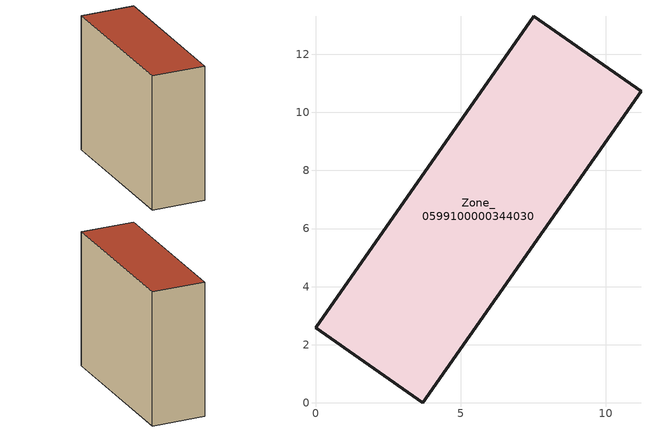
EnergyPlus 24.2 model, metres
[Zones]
Zone_0599100000344030
 floor ground (C_G): 11.21,10.73 3.69,0 0,2.58 7.52,13.31 z3.65
 wall outside (C_F): 3.69,0 11.21,10.73 7.52,13.31 0,2.58 3.69,0 z3.65:15.06
 roof outside (C_R): 7.52,13.31 0,2.58 3.69,0 11.21,10.73 z15.06
[BUILDING]
Pand.0599100000344030: North Axis=0; Terrain=City; Loads Convergence Tolerance Value=0.04; Temperature Convergence Tolerance Value=0.4; Solar Distribution=FullExterior; Maximum Number of Warmup Days=25; Minimum Number of Warmup Days=1
[Site:Location]
Rotterdam.The.Hague.AP_ZH_NLD Design_Conditions: Latitude=51.96; Longitude=4.45; Time Zone=1; Elevation=-4.5
[SITE:GROUNDTEMPERATURE:BUILDINGSURFACE]
18, 18, 18, 18, 18, 18, 18, 18, 18, 18, 18, 18
[MATERIAL] Thermal Absorptance=0.9; Solar Absorptance=0.7; Visible Absorptance=0.7
Name | Roughness | Thickness | Conductivity | Density | Specific Heat
G.TI.1992-2005 | MediumSmooth | 0.15 | 0.06 | 540 | 1210
F.TI.1992-2005 | Rough | 0.3 | 0.12 | 1920 | 840
R.TI.1992-2005 | MediumRough | 0.2 | 0.08 | 1500 | 1000
[CONSTRUCTION]
C_G: G.TI.1992-2005
C_F: F.TI.1992-2005
C_R: R.TI.1992-2005
[ZONE]
Zone_0599100000344030: Type=1; Multiplier=1; Ceiling Height=Autocalculate; Volume=Autocalculate; Floor Area=autocalculate; Part of Total Floor Area=Yes
[ZONEINFILTRATION:DESIGNFLOWRATE]
Infil_Zone_0599100000344030: Zone or ZoneList or Space or SpaceList=Zone_0599100000344030; Schedule=AlwaysOn; Design Flow Rate Calculation Method=Flow/Area; Flow Rate per Floor Area=0.0015; Constant Term Coefficient=1; Temperature Term Coefficient=0; Velocity Term Coefficient=0; Velocity Squared Term Coefficient=0
[HVACTEMPLATE:ZONE:IDEALLOADSAIRSYSTEM]
Zone_0599100000344030: Maximum Heating Supply Air Temperature=50; Minimum Cooling Supply Air Temperature=13; Maximum Heating Supply Air Humidity Ratio=0.0156; Minimum Cooling Supply Air Humidity Ratio=0.0077; Heating Limit=NoLimit; Cooling Limit=NoLimit; Dehumidification Control Type=ConstantSensibleHeatRatio; Cooling Sensible Heat Ratio=0.7; Dehumidification Setpoint=60; Humidification Control Type=None; Humidification Setpoint=30; Outdoor Air Method=None; Outdoor Air Flow Rate per Person=0.00944; Outdoor Air Flow Rate per Zone Floor Area=0; Outdoor Air Flow Rate per Zone=0; Demand Controlled Ventilation Type=None; Outdoor Air Economizer Type=NoEconomizer; Heat Recovery Type=None; Sensible Heat Recovery Effectiveness=0.7; Latent Heat Recovery Effectiveness=0.65
[ZONECONTROL:THERMOSTAT]
ThermostatControl_Zone_0599100000344030: Zone or ZoneList=Zone_0599100000344030; Control Type Schedule=DualSetpointControlType; Control 1=Thermostat_Zone_0599100000344030; Temperature Difference Between Cutout And Setpoint=0
[THERMOSTATSETPOINT:DUALSETPOINT]
Thermostat_Zone_0599100000344030: Heating Setpoint Temperature Schedule=HeatingSetpoint_Zone_0599100000344030; Cooling Setpoint Temperature Schedule=CoolingSetpoint_Zone_0599100000344030
[SCHEDULE:COMPACT]
HeatingSetpoint_Zone_0599100000344030: Through: 12/31, For: AllDays, Until: 24:00, 21
CoolingSetpoint_Zone_0599100000344030: Through: 12/31, For: AllDays, Until: 24:00, 24
DualSetpointControlType: Through: 12/31, For: AllDays, Until: 24:00, 4
AlwaysOn: Through: 12/31, For: AllDays, Until: 24:00, 1
